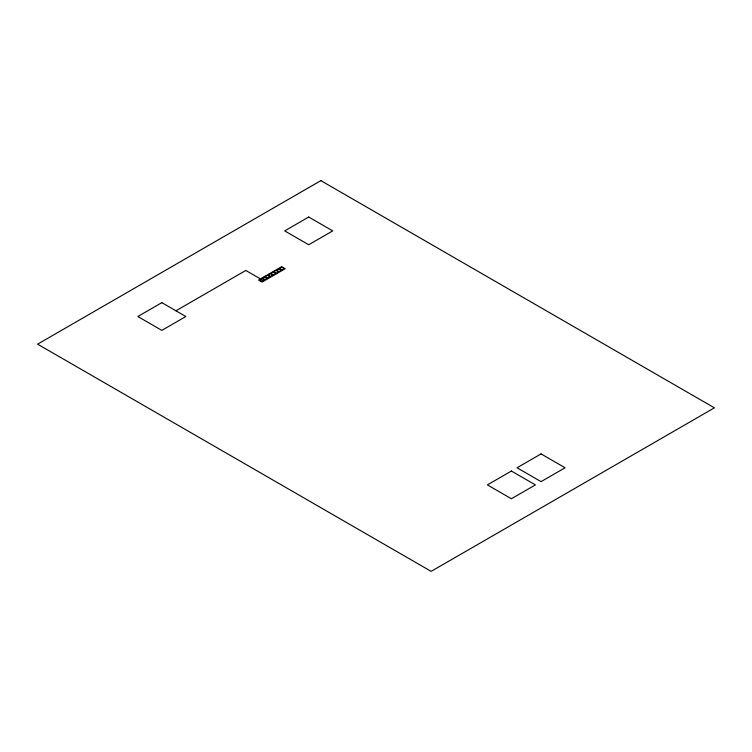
<?xml version="1.0" encoding="UTF-8"?>
<svg xmlns="http://www.w3.org/2000/svg" width="752" height="752" viewBox="0 0 752 752"><rect width="100%" height="100%" fill="white"/><g stroke="black" fill="none" stroke-linecap="round" stroke-linejoin="round"><path stroke-width="1.13" d="M175.949 310.792L245.819 270.457L261.978 279.782M260.483 279.039L260.183 279.255A1.871 1.081 0 0 0 260.483 280.562L260.869 280.731A1.871 1.081 0 0 0 263.134 280.562A1.871 1.081 0 0 0 263.426 279.255L263.134 279.039A1.871 1.081 0 0 0 260.869 278.86L260.483 279.039M320.85 180.63L37.6 344.162L431.15 571.37L714.4 407.838L320.85 180.63M308.724 217.027L284.717 230.892L308.724 244.748L332.732 230.892L308.724 217.027M161.84 302.642L137.823 316.507L161.84 330.372L185.847 316.507L161.84 302.642M281.643 266.706L258.547 280.035L262.081 282.075L285.177 268.746L281.643 266.706M511.398 471.034L487.39 484.89L511.398 498.755L535.405 484.89L511.398 471.034M541.055 453.907L517.047 467.772L541.055 481.628L565.062 467.772L541.055 453.907M280.853 269.592L280.468 269.423A1.871 1.081 0 0 1 280.468 267.9A1.871 1.081 0 0 1 283.119 267.9L283.41 268.116A1.871 1.081 0 0 1 283.119 269.423A1.871 1.081 0 0 1 280.853 269.592M280.327 269.442L279.941 269.272A1.871 1.081 0 0 0 277.685 269.442A1.871 1.081 0 0 0 277.385 270.748L278.071 271.143A1.871 1.081 0 0 0 280.327 270.974A1.871 1.081 0 0 0 280.628 269.667L280.327 269.442M272.309 274.33L271.923 274.16A1.871 1.081 0 0 1 271.923 272.638A1.871 1.081 0 0 1 274.574 272.638L274.865 272.854A1.871 1.081 0 0 1 274.574 274.16A1.871 1.081 0 0 1 272.309 274.33M269.413 275.993L269.028 275.824A1.871 1.081 0 0 1 269.028 274.292A1.871 1.081 0 0 1 271.679 274.292L271.97 274.518A1.871 1.081 0 0 1 271.679 275.824A1.871 1.081 0 0 1 269.413 275.993M268.887 275.843L268.502 275.674A1.871 1.081 0 0 0 266.246 275.843A1.871 1.081 0 0 0 265.945 277.15L266.631 277.544A1.871 1.081 0 0 0 268.887 277.375A1.871 1.081 0 0 0 269.188 276.069L268.887 275.843M275.204 272.732A1.871 1.081 0 0 0 278.014 271.792A1.871 1.081 0 0 0 275.204 270.861A1.871 1.081 0 0 0 275.204 272.732M263.764 279.133A1.871 1.081 0 0 0 266.575 278.193A1.871 1.081 0 0 0 263.764 277.262A1.871 1.081 0 0 0 263.764 279.133"/></g></svg>
